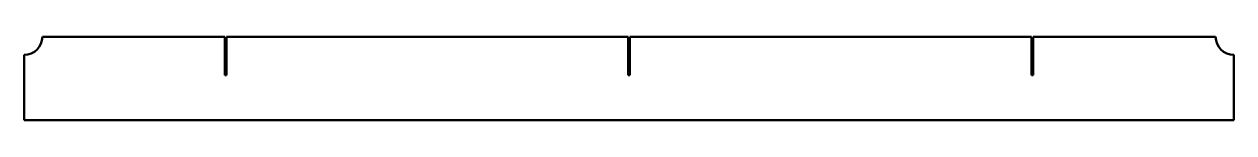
# Model space of a CAD drawing. Header units: millimetres. Extents: x 0 to 1500, y 0 to 104.
import ezdxf

# ---------------------------------------------------------------- set-up
doc = ezdxf.new("R2010")
doc.units = ezdxf.units.MM
doc.layers.add('IV_OUTER_PROFILE', color=7, linetype='Continuous', lineweight=50)

msp = doc.modelspace()

# ---------------------------------------------------------------- linework, layer by layer
at = {"layer": 'IV_OUTER_PROFILE'}
for p, q in [((22.5, 103.7), (249, 103.7)), ((249, 56.2), (249, 103.7)), ((251, 103.7), (251, 56.2)), ((251, 103.7), (749, 103.7)), ((749, 56.2), (749, 103.7)), ((751, 103.7), (1249, 103.7)), ((751, 103.7), (751, 56.2)), ((1249, 56.2), (1249, 103.7)), ((1251, 103.7), (1251, 56.2)), ((1251, 103.7), (1477.5, 103.7)), ((0, 0), (0, 81.2)), ((1500, 81.2), (1500, 0)), ((251, 56.2), (249, 56.2)), ((751, 56.2), (749, 56.2)), ((1251, 56.2), (1249, 56.2)), ((1500, 0), (0, 0))]:
    msp.add_line(p, q, dxfattribs=at)
for centre, start, end in [((0, 103.7), 270, 0), ((1500, 103.7), 180, 270)]:
    msp.add_arc(centre, 22.5, start, end, dxfattribs=at)

doc.saveas('drawing.dxf')
